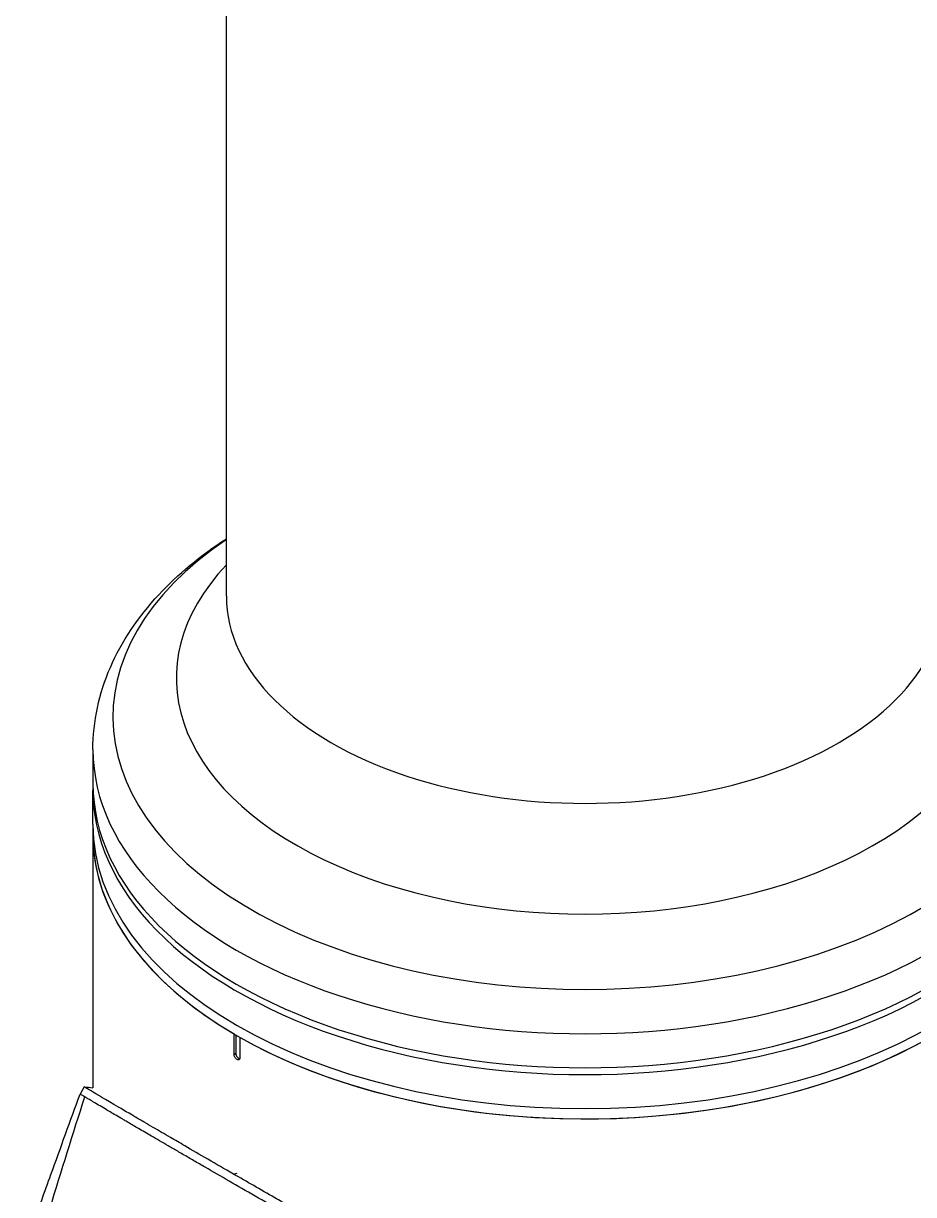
# Model space of a CAD drawing. Header units: millimetres. Extents: x 0 to 4378, y 0 to 2376.
# Drawn here: x 2536.5 to 2643.2, y 1173.6 to 1314 of the extents above; entities that cross this region are included whole.
import ezdxf

# ---------------------------------------------------------------- set-up
doc = ezdxf.new("R2010")
doc.units = ezdxf.units.MM
doc.header["$LTSCALE"] = 0.2
doc.layers.add('01_Object Line', color=4, linetype='Continuous')

# ---------------------------------------------------------------- blocks, each defined once
blk = doc.blocks.new('A$C990c551b_1')
for p, q in [((-147.93, 211.32), (-147.93, 383.71)), ((-163.93, 192.95), (-163.93, 188.87)), ((-163.93, 183.97), (-163.93, 188.05)), ((-163.93, 183.97), (-163.93, 182.74)), ((-163.93, 182.74), (-163.93, 152.4)), ((-147.01, 156.41), (-147.01, 158.86)), ((-146.79, 158.74), (-146.79, 156.54)), ((-146.3, 158.45), (-146.3, 156.01)), ((-147.01, 156.41), (-146.79, 156.54)), ((-164.97, 152.53), (-165.47, 151.66)), ((-163.93, 152.4), (-163.94, 152.4)), ((-147.08, 142.07), (-146.65, 142.19))]:
    blk.add_line(p, q)
for centre, major_axis, start_param, end_param in [((-104.93, 196.87), (-56.6, 0), 5.575267, 10.132696), ((-104.93, 201.52), (49, 0), 2.641527, 6.783251), ((-104.93, 211.32), (-43, 0), 0, 3.141593), ((-104.93, 192.95), (-59, 0), 0, 3.141593), ((-104.93, 188.05), (59, 0), 3.129608, 6.29517), ((-104.93, 188.87), (-59, 0), 0, 3.141593), ((-104.93, 183.97), (59, 0), 3.141593, 6.283185), ((-104.93, 183.97), (59, 0), 3.141593, 6.283185), ((-104.93, 182.74), (-59, 0), 0, 0.776923), ((-104.93, 182.74), (59, 0), 3.141593, 6.283185), ((-104.93, 182.74), (59, 0), 3.935465, 6.283185), ((-146.44, 156.33), (0.25, -0.433), 3.926991, 5.844637)]:
    blk.add_ellipse(centre, major_axis=major_axis, ratio=0.57735, start_param=start_param, end_param=end_param)
for points, knots in [([(-163.93, 192.95), (-163.93, 196.31), (-163.2, 199.67), (-160.47, 205.94), (-158.49, 208.86), (-153.73, 213.98), (-151, 216.23), (-147.93, 218.23)], [3.9269908, 3.9269908, 3.9269908, 3.9269908, 4.1731827, 4.1731827, 4.4193746, 4.4193746, 4.6506401, 4.6506401, 4.6506401, 4.6506401]), ([(-146.3, 156.01), (-146.3, 155.96), (-146.31, 155.92), (-146.32, 155.88), (-146.33, 155.85), (-146.35, 155.82), (-146.38, 155.79), (-146.4, 155.77), (-146.43, 155.76), (-146.47, 155.75), (-146.5, 155.75), (-146.54, 155.75), (-146.58, 155.77), (-146.6, 155.77), (-146.63, 155.79), (-146.65, 155.8), (-146.69, 155.82), (-146.73, 155.85), (-146.77, 155.89), (-146.81, 155.93), (-146.84, 155.97), (-146.87, 156.02), (-146.9, 156.06), (-146.93, 156.11), (-146.95, 156.17), (-146.97, 156.22), (-146.99, 156.27), (-147, 156.32), (-147, 156.35), (-147.01, 156.38), (-147.01, 156.41)], [0, 0, 0, 0, 0.107468, 0.107468, 0.107468, 0.214935, 0.214935, 0.214935, 0.322405, 0.322405, 0.322405, 0.429877, 0.429877, 0.429877, 0.5, 0.5, 0.5, 0.607468, 0.607468, 0.607468, 0.714935, 0.714935, 0.714935, 0.822405, 0.822405, 0.822405, 0.929877, 0.929877, 0.929877, 1, 1, 1, 1]), ([(-172.26, 132.86), (-172.25, 132.89), (-172.24, 132.91), (-172.21, 133.01), (-172.18, 133.09), (-172.07, 133.39), (-171.99, 133.62), (-171.66, 134.53), (-171.42, 135.21), (-170.44, 137.93), (-169.7, 139.97), (-167.8, 145.23), (-166.64, 148.45), (-165.47, 151.66)], [0, 0, 0, 0, 0.008057, 0.008057, 0.032228, 0.032228, 0.104742, 0.104742, 0.322298, 0.322298, 0.975246, 0.975246, 2.01898, 2.01898, 2.01898, 2.01898]), ([(-164.89, 151.31), (-164.9, 151.31), (-164.91, 151.32), (-164.94, 151.34), (-164.96, 151.35), (-164.99, 151.37), (-165.01, 151.38), (-165.08, 151.42), (-165.12, 151.44), (-165.23, 151.51), (-165.29, 151.55), (-165.37, 151.6), (-165.4, 151.61), (-165.44, 151.64), (-165.45, 151.65), (-165.47, 151.66), (-165.47, 151.66), (-165.47, 151.66)], [-1.0542714, -1.0542714, -1.0542714, -1.0542714, -1.0160112, -1.0160112, -0.9911733, -0.9911733, -0.9414979, -0.9414979, -0.8421441, -0.8421441, -0.6435636, -0.6435636, -0.5113721, -0.5113721, -0.3790245, -0.3790245, -0.2702681, -0.2702681, -0.2702681, -0.2702681]), ([(-147.08, 142.07), (-148.14, 142.68), (-149.16, 143.27), (-151.11, 144.4), (-152.04, 144.94), (-153.52, 145.8), (-154.08, 146.13), (-155.36, 146.87), (-156.05, 147.27), (-157.07, 147.87), (-157.43, 148.08), (-158.16, 148.51), (-158.54, 148.73), (-159.86, 149.5), (-160.7, 149.99), (-162.86, 151.26), (-163.82, 151.83), (-164.66, 152.33), (-164.83, 152.44), (-164.96, 152.52), (-164.97, 152.53), (-164.97, 152.53)], [0, 0, 0, 0, 0.449356, 0.449356, 0.898467, 0.898467, 1.197468, 1.197468, 1.595858, 1.595858, 1.82337, 1.82337, 2.083118, 2.083118, 2.775822, 2.775822, 4.159486, 4.159486, 4.850949, 4.850949, 5.191637, 5.191637, 5.191637, 5.191637]), ([(-112.87, 121.21), (-112.88, 121.22), (-112.95, 121.26), (-113.09, 121.34), (-113.14, 121.37), (-113.31, 121.47), (-113.42, 121.53), (-113.76, 121.72), (-113.98, 121.85), (-114.65, 122.24), (-115.1, 122.49), (-116.44, 123.27), (-117.34, 123.79), (-120.05, 125.35), (-121.87, 126.39), (-124.89, 128.14), (-126.11, 128.83), (-128.92, 130.45), (-130.52, 131.38), (-133.01, 132.81), (-133.91, 133.33), (-135.28, 134.11), (-135.75, 134.39), (-136.72, 134.95), (-137.22, 135.23), (-138.91, 136.2), (-140.07, 136.88), (-142.34, 138.18), (-143.43, 138.81), (-145.56, 140.04), (-146.59, 140.63), (-148.58, 141.78), (-149.54, 142.34), (-150.7, 143.01), (-150.93, 143.14), (-151.61, 143.54), (-152.05, 143.79), (-152.92, 144.3), (-153.35, 144.55), (-154.16, 145.02), (-154.54, 145.24), (-155.61, 145.86), (-156.27, 146.25), (-157.45, 146.93), (-157.97, 147.23), (-158.89, 147.77), (-159.3, 148.01), (-159.78, 148.29), (-159.86, 148.34), (-160.09, 148.47), (-160.22, 148.55), (-160.65, 148.8), (-160.93, 148.97), (-161.66, 149.39), (-162.08, 149.64), (-163.04, 150.21), (-163.53, 150.5), (-164.13, 150.86), (-164.31, 150.96), (-164.51, 151.08), (-164.55, 151.1), (-164.65, 151.16), (-164.7, 151.19), (-164.78, 151.24), (-164.8, 151.25), (-164.84, 151.27), (-164.85, 151.28), (-164.88, 151.3), (-164.89, 151.31), (-164.89, 151.31)], [-1.691817, -1.691817, -1.691817, -1.691817, -1.685693, -1.685693, -1.681725, -1.681725, -1.673789, -1.673789, -1.657916, -1.657916, -1.626174, -1.626174, -1.562675, -1.562675, -1.435698, -1.435698, -1.351034, -1.351034, -1.238185, -1.238185, -1.174022, -1.174022, -1.139664, -1.139664, -1.103057, -1.103057, -1.015385, -1.015385, -0.929461, -0.929461, -0.843958, -0.843958, -0.758525, -0.758525, -0.737003, -0.737003, -0.694304, -0.694304, -0.650672, -0.650672, -0.610004, -0.610004, -0.533695, -0.533695, -0.466986, -0.466986, -0.408715, -0.408715, -0.396001, -0.396001, -0.374521, -0.374521, -0.328153, -0.328153, -0.246913, -0.246913, -0.125005, -0.125005, -0.064057, -0.064057, -0.04882, -0.04882, -0.025982, -0.025982, -0.014544, -0.014544, -0.008825, -0.008825, -0.000001, -0.000001, -0.000001, -0.000001]), ([(-53.7, 88.05), (-53.7, 88.06), (-53.73, 88.07), (-53.81, 88.12), (-53.85, 88.15), (-53.97, 88.22), (-54.08, 88.29), (-54.44, 88.5), (-54.76, 88.69), (-55.91, 89.37), (-56.95, 89.98), (-59.07, 91.21), (-60.02, 91.77), (-62.1, 92.97), (-62.95, 93.47), (-63.29, 93.67), (-63.35, 93.7), (-63.59, 93.85), (-63.78, 93.95), (-64.73, 94.51), (-65.56, 95), (-67.43, 96.09), (-68.47, 96.7), (-70.07, 97.63), (-70.57, 97.92), (-71.24, 98.32), (-71.4, 98.41), (-71.73, 98.6), (-71.89, 98.7), (-72.39, 98.99), (-72.75, 99.19), (-73.77, 99.79), (-74.45, 100.18), (-76.76, 101.52), (-78.45, 102.5), (-81.04, 104), (-81.91, 104.5), (-83.25, 105.27), (-83.7, 105.53), (-85.12, 106.35), (-86.08, 106.91), (-88.01, 108.03), (-88.96, 108.57), (-90.86, 109.68), (-91.81, 110.23), (-93.71, 111.32), (-94.65, 111.87), (-99.28, 114.53), (-103.11, 116.74), (-108.71, 119.97), (-110.39, 120.94), (-115.08, 123.64), (-118.11, 125.38), (-125.73, 129.77), (-130.31, 132.4), (-135.83, 135.59), (-136.92, 136.21), (-138.8, 137.3), (-139.6, 137.76), (-140.97, 138.55), (-141.55, 138.88), (-142.99, 139.71), (-143.83, 140.2), (-145.48, 141.15), (-146.29, 141.62), (-147.08, 142.07)], [0.000001, 0.000001, 0.000001, 0.000001, 0.020999, 0.020999, 0.03362, 0.03362, 0.058853, 0.058853, 0.10929, 0.10929, 0.210139, 0.210139, 0.277387, 0.277387, 0.343259, 0.343259, 0.357255, 0.357255, 0.400141, 0.400141, 0.572106, 0.572106, 0.758153, 0.758153, 0.839265, 0.839265, 0.865124, 0.865124, 0.885821, 0.885821, 0.936976, 0.936976, 1.031169, 1.031169, 1.255712, 1.255712, 1.367089, 1.367089, 1.423303, 1.423303, 1.543936, 1.543936, 1.662482, 1.662482, 1.779397, 1.779397, 1.892284, 1.892284, 2.327177, 2.327177, 2.51121, 2.51121, 2.83327, 2.83327, 3.318061, 3.318061, 3.439024, 3.439024, 3.529698, 3.529698, 3.597738, 3.597738, 3.699741, 3.699741, 3.801674, 3.801674, 3.801674, 3.801674])]:
    blk.add_open_spline(points, degree=3, knots=knots)
for points in [[(-164.97, 152.53), (-164.63, 152.49), (-164.29, 152.44), (-163.94, 152.4)], [(-169.07, 137.95), (-167.72, 142.45), (-166.33, 146.9), (-164.89, 151.31)]]:
    blk.add_open_spline(points, degree=3)

msp = doc.modelspace()

# ---------------------------------------------------------------- block references
at = {"layer": '01_Object Line'}
msp.add_blockref('A$C990c551b_1', (2708.753, 1034.021), dxfattribs=at)

doc.saveas('drawing.dxf')
